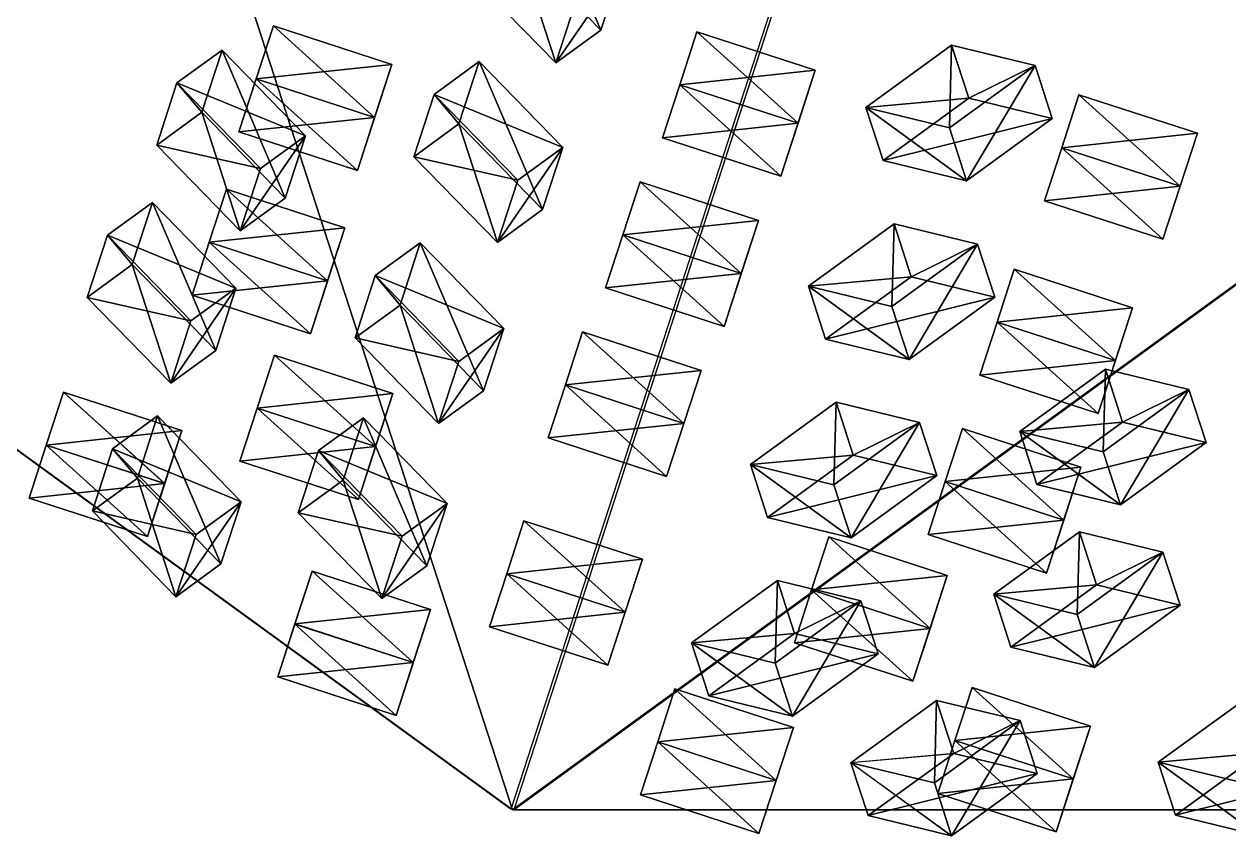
# Model space of a CAD drawing. Header units: metres. Extents: x -324 to 324, y -310 to 311.
# Drawn here: x -139.3 to -42.5, y -310 to -244.9 of the extents above; entities that cross this region are included whole.
import ezdxf

# ---------------------------------------------------------------- set-up
doc = ezdxf.new("R2010")
doc.units = ezdxf.units.M

msp = doc.modelspace()

# ---------------------------------------------------------------- linework, layer by layer
for p, q in [((-261.94806, -190.31653, -1061.6997), (-100.13974, -307.86996, -938.0959)), ((-100.0555, -307.9384, -938.3003), (-261.85693, -190.37546, -1061.9042)), ((-100.13974, -307.86996, -938.0959), (-61.935295, -190.30717, -738.10077)), ((-61.75302, -190.36641, -738.10077), (-99.94661, -307.93274, -938.09595)), ((99.94637, -307.9328, -1061.904), (-100.0555, -307.9384, -938.3003)), ((-99.94661, -307.93274, -938.09595), (100.05529, -307.93845, -1061.6997))]:
    msp.add_line(p, q)
for points in [[(-100.0555, -307.9384, -938.3003), (-261.85693, -190.37546, -1061.9042), (-161.85385, -117.712006, -1261.8993), (-161.85374, -117.71191, -1261.8992)], [(-100.0555, -307.9384, -938.3003), (-161.85385, -117.712006, -1261.8993), (61.75289, -190.36646, -1261.8992), (61.75299, -190.36635, -1261.899)], [(161.85379, -117.71214, -738.10077), (-61.75302, -190.36641, -738.10077), (-99.94661, -307.93274, -938.09595), (-99.94651, -307.93265, -938.0958)], [(161.85379, -117.71214, -738.10077), (-99.94661, -307.93274, -938.09595), (100.05529, -307.93845, -1061.6997), (100.05539, -307.93835, -1061.6996)], [(-61.935295, -190.30717, -738.10077), (-261.94806, -190.31653, -1061.6997), (-100.13974, -307.86996, -938.0959), (-100.13964, -307.86987, -938.09576)], [(-100.0555, -307.9384, -938.3003), (61.75289, -190.36646, -1261.8992), (99.94637, -307.9328, -1061.904), (99.94647, -307.9327, -1061.9039)], [(-92.94938, -245.32701, -845.12286), (-99.65769, -238.44519, -847.8867), (-98.03276, -233.44495, -839.38043), (-98.03266, -233.44484, -839.3803)], [(-98.03276, -233.44495, -839.38043), (-91.32445, -240.32677, -836.6165), (-92.94938, -245.32701, -845.12286), (-92.94928, -245.3269, -845.12274)], [(-96.56732, -247.9556, -842.88654), (-103.275635, -241.07378, -845.65045), (-99.65769, -238.44519, -847.8867), (-99.65759, -238.44508, -847.8866)], [(-99.65769, -238.44519, -847.8867), (-92.94938, -245.32701, -845.12286), (-96.56732, -247.9556, -842.88654), (-96.56722, -247.95549, -842.8864)], [(-96.56732, -247.9556, -842.88654), (-92.94938, -245.32701, -845.12286), (-91.32445, -240.32677, -836.6165), (-91.32435, -240.32666, -836.6164)], [(-91.32445, -240.32677, -836.6165), (-94.94239, -242.95535, -834.38025), (-96.56732, -247.9556, -842.88654), (-96.56722, -247.95549, -842.8864)], [(-103.275635, -241.07378, -845.65045), (-96.56732, -247.9556, -842.88654), (-94.94239, -242.95535, -834.38025), (-94.94229, -242.95525, -834.3801)], [(-119.24788, -244.99872, -1053.9695), (-120.62998, -249.25238, -1045.0254), (-111.11942, -252.34256, -1045.0254), (-111.11932, -252.34245, -1045.0253)], [(-120.62998, -249.25238, -1045.0254), (-119.24788, -244.99872, -1053.9695), (-120.629814, -249.25186, -1056.2058), (-120.629715, -249.25175, -1056.2057)], [(-120.629814, -249.25186, -1056.2058), (-119.24788, -244.99872, -1053.9695), (-109.73732, -248.0889, -1053.9695), (-109.73722, -248.08879, -1053.9694)], [(-111.11942, -252.34256, -1045.0254), (-109.73732, -248.0889, -1053.9695), (-119.24788, -244.99872, -1053.9695), (-119.24778, -244.99861, -1053.9694)], [(-85.23138, -245.46762, -1074.0985), (-86.61348, -249.72128, -1065.1544), (-77.10292, -252.81146, -1065.1544), (-77.10282, -252.81136, -1065.1543)], [(-86.61348, -249.72128, -1065.1544), (-85.23138, -245.46762, -1074.0985), (-86.61331, -249.72076, -1076.3348), (-86.61321, -249.72066, -1076.3347)], [(-86.61331, -249.72076, -1076.3348), (-85.23138, -245.46762, -1074.0985), (-75.72082, -248.5578, -1074.0985), (-75.72072, -248.5577, -1074.0984)], [(-77.10292, -252.81146, -1065.1544), (-75.72082, -248.5578, -1074.0985), (-85.23138, -245.46762, -1074.0985), (-85.23128, -245.46751, -1074.0984)], [(-64.95704, -253.17982, -847.759), (-71.66535, -251.55489, -840.5231), (-64.78352, -246.55464, -835.26587), (-64.783424, -246.55453, -835.26575)], [(-63.40159, -250.80779, -833.0296), (-64.78352, -246.55464, -835.26587), (-71.66535, -251.55489, -840.5231), (-71.66525, -251.55478, -840.52295)], [(-64.78352, -246.55464, -835.26587), (-58.075207, -248.17958, -842.5018), (-64.95704, -253.17982, -847.759), (-64.95694, -253.17972, -847.75885)], [(-58.075207, -248.17958, -842.5018), (-64.78352, -246.55464, -835.26587), (-63.40159, -250.80779, -833.0296), (-63.40149, -250.80768, -833.0295)], [(-116.66737, -253.81487, -893.4715), (-123.37569, -246.93304, -896.2354), (-126.99363, -249.56163, -893.9991), (-126.99353, -249.56152, -893.99896)], [(-126.99363, -249.56163, -893.9991), (-123.37569, -246.93304, -896.2354), (-125.00062, -251.93329, -904.7417), (-125.00052, -251.93318, -904.7416)], [(-118.292305, -258.81512, -901.97784), (-125.00062, -251.93329, -904.7417), (-123.37569, -246.93304, -896.2354), (-123.37559, -246.93294, -896.2353)], [(-123.37569, -246.93304, -896.2354), (-116.66737, -253.81487, -893.4715), (-118.292305, -258.81512, -901.97784), (-118.292206, -258.81503, -901.9777)], [(-109.73732, -248.0889, -1053.9695), (-111.119255, -252.34204, -1056.2058), (-120.629814, -249.25186, -1056.2058), (-120.629715, -249.25175, -1056.2057)], [(-112.50136, -256.5957, -1047.2617), (-111.119255, -252.34204, -1056.2058), (-109.73732, -248.0889, -1053.9695), (-109.73722, -248.08879, -1053.9694)], [(-109.73732, -248.0889, -1053.9695), (-111.11942, -252.34256, -1045.0254), (-112.50136, -256.5957, -1047.2617), (-112.50126, -256.5956, -1047.2616)], [(-96.01075, -254.74747, -861.1487), (-102.71906, -247.86563, -863.9126), (-106.337006, -250.49423, -861.6763), (-106.33691, -250.49413, -861.67615)], [(-106.337006, -250.49423, -861.6763), (-102.71906, -247.86563, -863.9126), (-104.343994, -252.86589, -872.4189), (-104.343895, -252.86578, -872.41876)], [(-97.63568, -259.7477, -869.655), (-104.343994, -252.86589, -872.4189), (-102.71906, -247.86563, -863.9126), (-102.71896, -247.86552, -863.9125)], [(-102.71906, -247.86563, -863.9126), (-96.01075, -254.74747, -861.1487), (-97.63568, -259.7477, -869.655), (-97.63558, -259.74762, -869.6549)], [(-75.72082, -248.5578, -1074.0985), (-77.10275, -252.81094, -1076.3348), (-86.61331, -249.72076, -1076.3348), (-86.61321, -249.72066, -1076.3347)], [(-78.484856, -257.0646, -1067.3907), (-77.10275, -252.81094, -1076.3348), (-75.72082, -248.5578, -1074.0985), (-75.72072, -248.5577, -1074.0984)], [(-75.72082, -248.5578, -1074.0985), (-77.10292, -252.81146, -1065.1544), (-78.484856, -257.0646, -1067.3907), (-78.48476, -257.0645, -1067.3906)], [(-63.575104, -257.43298, -845.5227), (-64.95704, -253.17982, -847.759), (-58.075207, -248.17958, -842.5018), (-58.075108, -248.17947, -842.50165)], [(-58.075207, -248.17958, -842.5018), (-56.693275, -252.43272, -840.2655), (-63.575104, -257.43298, -845.5227), (-63.575005, -257.4329, -845.5226)], [(-63.40159, -250.80779, -833.0296), (-56.693275, -252.43272, -840.2655), (-58.075207, -248.17958, -842.5018), (-58.075108, -248.17947, -842.50165)], [(-125.00062, -251.93329, -904.7417), (-128.61856, -254.56187, -902.50543), (-126.99363, -249.56163, -893.9991), (-126.99353, -249.56152, -893.99896)], [(-120.28532, -256.44345, -891.2352), (-126.99363, -249.56163, -893.9991), (-128.61856, -254.56187, -902.50543), (-128.61845, -254.56177, -902.5053)], [(-126.99363, -249.56163, -893.9991), (-120.28532, -256.44345, -891.2352), (-116.66737, -253.81487, -893.4715), (-116.667274, -253.81476, -893.4714)], [(-122.01192, -253.50552, -1047.2617), (-120.629814, -249.25186, -1056.2058), (-111.119255, -252.34204, -1056.2058), (-111.119156, -252.34193, -1056.2057)], [(-120.629814, -249.25186, -1056.2058), (-122.01192, -253.50552, -1047.2617), (-120.62998, -249.25238, -1045.0254), (-120.62988, -249.25227, -1045.0253)], [(-120.62998, -249.25238, -1045.0254), (-122.01192, -253.50552, -1047.2617), (-112.50136, -256.5957, -1047.2617), (-112.50126, -256.5956, -1047.2616)], [(-112.50136, -256.5957, -1047.2617), (-111.11942, -252.34256, -1045.0254), (-120.62998, -249.25238, -1045.0254), (-120.62988, -249.25227, -1045.0253)], [(-104.343994, -252.86589, -872.4189), (-107.96194, -255.49448, -870.1826), (-106.337006, -250.49423, -861.6763), (-106.33691, -250.49413, -861.67615)], [(-99.62869, -257.37607, -858.9124), (-106.337006, -250.49423, -861.6763), (-107.96194, -255.49448, -870.1826), (-107.96184, -255.49437, -870.1825)], [(-106.337006, -250.49423, -861.6763), (-99.62869, -257.37607, -858.9124), (-96.01075, -254.74747, -861.1487), (-96.01065, -254.74736, -861.14856)], [(-87.995415, -253.97443, -1067.3907), (-86.61331, -249.72076, -1076.3348), (-77.10275, -252.81094, -1076.3348), (-77.10265, -252.81084, -1076.3347)], [(-86.61331, -249.72076, -1076.3348), (-87.995415, -253.97443, -1067.3907), (-86.61348, -249.72128, -1065.1544), (-86.61338, -249.72118, -1065.1543)], [(-86.61348, -249.72128, -1065.1544), (-87.995415, -253.97443, -1067.3907), (-78.484856, -257.0646, -1067.3907), (-78.48476, -257.0645, -1067.3906)], [(-78.484856, -257.0646, -1067.3907), (-77.10292, -252.81146, -1065.1544), (-86.61348, -249.72128, -1065.1544), (-86.61338, -249.72118, -1065.1543)], [(-54.545753, -250.52155, -1083.4491), (-55.92786, -254.7752, -1074.505), (-46.417297, -257.8654, -1074.505), (-46.4172, -257.8653, -1074.5049)], [(-55.92786, -254.7752, -1074.505), (-54.545753, -250.52155, -1083.4491), (-55.92769, -254.77469, -1085.6854), (-55.92759, -254.77458, -1085.6853)], [(-55.92769, -254.77469, -1085.6854), (-54.545753, -250.52155, -1083.4491), (-45.03519, -253.61172, -1083.4491), (-45.03509, -253.61162, -1083.449)], [(-46.417297, -257.8654, -1074.505), (-45.03519, -253.61172, -1083.4491), (-54.545753, -250.52155, -1083.4491), (-54.545654, -250.52144, -1083.449)], [(-71.66535, -251.55489, -840.5231), (-70.28342, -255.80803, -838.2868), (-63.40159, -250.80779, -833.0296), (-63.40149, -250.80768, -833.0295)], [(-63.575104, -257.43298, -845.5227), (-70.28342, -255.80803, -838.2868), (-71.66535, -251.55489, -840.5231), (-71.66525, -251.55478, -840.52295)], [(-71.66535, -251.55489, -840.5231), (-64.95704, -253.17982, -847.759), (-63.575104, -257.43298, -845.5227), (-63.575005, -257.4329, -845.5226)], [(-56.693275, -252.43272, -840.2655), (-63.40159, -250.80779, -833.0296), (-70.28342, -255.80803, -838.2868), (-70.28332, -255.80792, -838.2867)], [(-121.91025, -261.4437, -899.7415), (-128.61856, -254.56187, -902.50543), (-125.00062, -251.93329, -904.7417), (-125.00052, -251.93318, -904.7416)], [(-125.00062, -251.93329, -904.7417), (-118.292305, -258.81512, -901.97784), (-121.91025, -261.4437, -899.7415), (-121.91015, -261.4436, -899.7414)], [(-111.119255, -252.34204, -1056.2058), (-112.50136, -256.5957, -1047.2617), (-122.01192, -253.50552, -1047.2617), (-122.01182, -253.50542, -1047.2616)], [(-70.28342, -255.80803, -838.2868), (-63.575104, -257.43298, -845.5227), (-56.693275, -252.43272, -840.2655), (-56.693176, -252.43262, -840.2654)], [(-101.253624, -262.3763, -867.4187), (-107.96194, -255.49448, -870.1826), (-104.343994, -252.86589, -872.4189), (-104.343895, -252.86578, -872.41876)], [(-104.343994, -252.86589, -872.4189), (-97.63568, -259.7477, -869.655), (-101.253624, -262.3763, -867.4187), (-101.253525, -262.37622, -867.4186)], [(-77.10275, -252.81094, -1076.3348), (-78.484856, -257.0646, -1067.3907), (-87.995415, -253.97443, -1067.3907), (-87.995316, -253.97432, -1067.3906)], [(-121.91025, -261.4437, -899.7415), (-118.292305, -258.81512, -901.97784), (-116.66737, -253.81487, -893.4715), (-116.667274, -253.81476, -893.4714)], [(-116.66737, -253.81487, -893.4715), (-120.28532, -256.44345, -891.2352), (-121.91025, -261.4437, -899.7415), (-121.91015, -261.4436, -899.7414)], [(-45.03519, -253.61172, -1083.4491), (-46.417126, -257.86487, -1085.6854), (-55.92769, -254.77469, -1085.6854), (-55.92759, -254.77458, -1085.6853)], [(-47.799232, -262.11853, -1076.7413), (-46.417126, -257.86487, -1085.6854), (-45.03519, -253.61172, -1083.4491), (-45.03509, -253.61162, -1083.449)], [(-45.03519, -253.61172, -1083.4491), (-46.417297, -257.8654, -1074.505), (-47.799232, -262.11853, -1076.7413), (-47.799133, -262.11844, -1076.7412)], [(-128.61856, -254.56187, -902.50543), (-121.91025, -261.4437, -899.7415), (-120.28532, -256.44345, -891.2352), (-120.28522, -256.44336, -891.2351)], [(-101.253624, -262.3763, -867.4187), (-97.63568, -259.7477, -869.655), (-96.01075, -254.74747, -861.1487), (-96.01065, -254.74736, -861.14856)], [(-96.01075, -254.74747, -861.1487), (-99.62869, -257.37607, -858.9124), (-101.253624, -262.3763, -867.4187), (-101.253525, -262.37622, -867.4186)], [(-57.309795, -259.02835, -1076.7413), (-55.92769, -254.77469, -1085.6854), (-46.417126, -257.86487, -1085.6854), (-46.417027, -257.86478, -1085.6853)], [(-55.92769, -254.77469, -1085.6854), (-57.309795, -259.02835, -1076.7413), (-55.92786, -254.7752, -1074.505), (-55.92776, -254.7751, -1074.5049)], [(-55.92786, -254.7752, -1074.505), (-57.309795, -259.02835, -1076.7413), (-47.799232, -262.11853, -1076.7413), (-47.799133, -262.11844, -1076.7412)], [(-47.799232, -262.11853, -1076.7413), (-46.417297, -257.8654, -1074.505), (-55.92786, -254.7752, -1074.505), (-55.92776, -254.7751, -1074.5049)], [(-107.96194, -255.49448, -870.1826), (-101.253624, -262.3763, -867.4187), (-99.62869, -257.37607, -858.9124), (-99.62859, -257.37598, -858.9123)], [(-123.02082, -258.11053, -1026.7008), (-124.40292, -262.3642, -1017.7567), (-114.892365, -265.45438, -1017.7567), (-114.892265, -265.45428, -1017.7566)], [(-124.40292, -262.3642, -1017.7567), (-123.02082, -258.11053, -1026.7008), (-124.402756, -262.36368, -1028.937), (-124.40266, -262.3636, -1028.9369)], [(-124.402756, -262.36368, -1028.937), (-123.02082, -258.11053, -1026.7008), (-113.51026, -261.2007, -1026.7008), (-113.51016, -261.20062, -1026.7007)], [(-114.892365, -265.45438, -1017.7567), (-113.51026, -261.2007, -1026.7008), (-123.02082, -258.11053, -1026.7008), (-123.02072, -258.11044, -1026.7007)], [(-89.798004, -257.52234, -1048.3499), (-91.18011, -261.776, -1039.4058), (-81.66955, -264.86618, -1039.4058), (-81.66945, -264.8661, -1039.4056)], [(-91.18011, -261.776, -1039.4058), (-89.798004, -257.52234, -1048.3499), (-91.17994, -261.77548, -1050.5862), (-91.17984, -261.7754, -1050.586)], [(-91.17994, -261.77548, -1050.5862), (-89.798004, -257.52234, -1048.3499), (-80.287445, -260.61252, -1048.3499), (-80.287346, -260.61243, -1048.3497)], [(-81.66955, -264.86618, -1039.4058), (-80.287445, -260.61252, -1048.3499), (-89.798004, -257.52234, -1048.3499), (-89.797905, -257.52225, -1048.3497)], [(-46.417126, -257.86487, -1085.6854), (-47.799232, -262.11853, -1076.7413), (-57.309795, -259.02835, -1076.7413), (-57.309696, -259.02826, -1076.7412)], [(-122.25321, -266.04233, -916.88104), (-128.96153, -259.1605, -919.64496), (-132.57947, -261.7891, -917.4086), (-132.57936, -261.789, -917.4085)], [(-132.57947, -261.7891, -917.4086), (-128.96153, -259.1605, -919.64496), (-130.58646, -264.16074, -928.15125), (-130.58635, -264.16064, -928.1511)], [(-123.87814, -271.04257, -925.3874), (-130.58646, -264.16074, -928.15125), (-128.96153, -259.1605, -919.64496), (-128.96143, -259.1604, -919.64484)], [(-128.96153, -259.1605, -919.64496), (-122.25321, -266.04233, -916.88104), (-123.87814, -271.04257, -925.3874), (-123.878044, -271.04248, -925.38727)], [(-113.51026, -261.2007, -1026.7008), (-114.8922, -265.45386, -1028.937), (-124.402756, -262.36368, -1028.937), (-124.40266, -262.3636, -1028.9369)], [(-116.2743, -269.70752, -1019.993), (-114.8922, -265.45386, -1028.937), (-113.51026, -261.2007, -1026.7008), (-113.51016, -261.20062, -1026.7007)], [(-113.51026, -261.2007, -1026.7008), (-114.892365, -265.45438, -1017.7567), (-116.2743, -269.70752, -1019.993), (-116.2742, -269.70743, -1019.99286)], [(-80.287445, -260.61252, -1048.3499), (-81.66938, -264.86566, -1050.5862), (-91.17994, -261.77548, -1050.5862), (-91.17984, -261.7754, -1050.586)], [(-83.05148, -269.11932, -1041.6421), (-81.66938, -264.86566, -1050.5862), (-80.287445, -260.61252, -1048.3499), (-80.287346, -260.61243, -1048.3497)], [(-80.287445, -260.61252, -1048.3499), (-81.66955, -264.86618, -1039.4058), (-83.05148, -269.11932, -1041.6421), (-83.051384, -269.11923, -1041.642)], [(-69.57398, -267.51273, -872.1654), (-76.282295, -265.8878, -864.9295), (-69.40047, -260.88754, -859.6723), (-69.40037, -260.88745, -859.6722)], [(-68.01853, -265.14072, -857.43604), (-69.40047, -260.88754, -859.6723), (-76.282295, -265.8878, -864.9295), (-76.282196, -265.8877, -864.9294)], [(-69.40047, -260.88754, -859.6723), (-62.69215, -262.51248, -866.9082), (-69.57398, -267.51273, -872.1654), (-69.57388, -267.51263, -872.1653)], [(-62.69215, -262.51248, -866.9082), (-69.40047, -260.88754, -859.6723), (-68.01853, -265.14072, -857.43604), (-68.01843, -265.14062, -857.4359)], [(-130.58646, -264.16074, -928.15125), (-134.2044, -266.78934, -925.915), (-132.57947, -261.7891, -917.4086), (-132.57936, -261.789, -917.4085)], [(-125.871155, -268.67093, -914.6448), (-132.57947, -261.7891, -917.4086), (-134.2044, -266.78934, -925.915), (-134.2043, -266.78925, -925.91486)], [(-132.57947, -261.7891, -917.4086), (-125.871155, -268.67093, -914.6448), (-122.25321, -266.04233, -916.88104), (-122.25311, -266.04224, -916.8809)], [(-92.56204, -266.02914, -1041.6421), (-91.17994, -261.77548, -1050.5862), (-81.66938, -264.86566, -1050.5862), (-81.66928, -264.86557, -1050.586)], [(-91.17994, -261.77548, -1050.5862), (-92.56204, -266.02914, -1041.6421), (-91.18011, -261.776, -1039.4058), (-91.18001, -261.7759, -1039.4056)], [(-91.18011, -261.776, -1039.4058), (-92.56204, -266.02914, -1041.6421), (-83.05148, -269.11932, -1041.6421), (-83.051384, -269.11923, -1041.642)], [(-83.05148, -269.11932, -1041.6421), (-81.66955, -264.86618, -1039.4058), (-91.18011, -261.776, -1039.4058), (-91.18001, -261.7759, -1039.4056)], [(-125.78486, -266.61734, -1019.993), (-124.402756, -262.36368, -1028.937), (-114.8922, -265.45386, -1028.937), (-114.8921, -265.45377, -1028.9369)], [(-124.402756, -262.36368, -1028.937), (-125.78486, -266.61734, -1019.993), (-124.40292, -262.3642, -1017.7567), (-124.402824, -262.3641, -1017.7566)], [(-124.40292, -262.3642, -1017.7567), (-125.78486, -266.61734, -1019.993), (-116.2743, -269.70752, -1019.993), (-116.2742, -269.70743, -1019.99286)], [(-116.2743, -269.70752, -1019.993), (-114.892365, -265.45438, -1017.7567), (-124.40292, -262.3642, -1017.7567), (-124.402824, -262.3641, -1017.7566)], [(-100.7389, -269.2969, -885.8999), (-107.44721, -262.41507, -888.6638), (-111.065155, -265.04367, -886.4275), (-111.065056, -265.04358, -886.42737)], [(-111.065155, -265.04367, -886.4275), (-107.44721, -262.41507, -888.6638), (-109.07214, -267.4153, -897.1701), (-109.072044, -267.41522, -897.17)], [(-102.36383, -274.29715, -894.40625), (-109.07214, -267.4153, -897.1701), (-107.44721, -262.41507, -888.6638), (-107.44711, -262.41498, -888.6637)], [(-107.44721, -262.41507, -888.6638), (-100.7389, -269.2969, -885.8999), (-102.36383, -274.29715, -894.40625), (-102.36373, -274.29706, -894.4061)], [(-68.19205, -271.7659, -869.92914), (-69.57398, -267.51273, -872.1654), (-62.69215, -262.51248, -866.9082), (-62.69205, -262.5124, -866.9081)], [(-62.69215, -262.51248, -866.9082), (-61.31022, -266.76566, -864.67194), (-68.19205, -271.7659, -869.92914), (-68.19195, -271.7658, -869.929)], [(-68.01853, -265.14072, -857.43604), (-61.31022, -266.76566, -864.67194), (-62.69215, -262.51248, -866.9082), (-62.69205, -262.5124, -866.9081)], [(-127.496086, -273.67117, -923.15106), (-134.2044, -266.78934, -925.915), (-130.58646, -264.16074, -928.15125), (-130.58635, -264.16064, -928.1511)], [(-130.58646, -264.16074, -928.15125), (-123.87814, -271.04257, -925.3874), (-127.496086, -273.67117, -923.15106), (-127.49599, -273.67108, -923.15094)], [(-109.07214, -267.4153, -897.1701), (-112.69009, -270.0439, -894.93384), (-111.065155, -265.04367, -886.4275), (-111.065056, -265.04358, -886.42737)], [(-104.35684, -271.9255, -883.66364), (-111.065155, -265.04367, -886.4275), (-112.69009, -270.0439, -894.93384), (-112.68999, -270.04382, -894.9337)], [(-111.065155, -265.04367, -886.4275), (-104.35684, -271.9255, -883.66364), (-100.7389, -269.2969, -885.8999), (-100.7388, -269.2968, -885.8998)], [(-81.66938, -264.86566, -1050.5862), (-83.05148, -269.11932, -1041.6421), (-92.56204, -266.02914, -1041.6421), (-92.56194, -266.02905, -1041.642)], [(-76.282295, -265.8878, -864.9295), (-74.90036, -270.14096, -862.69324), (-68.01853, -265.14072, -857.43604), (-68.01843, -265.14062, -857.4359)], [(-61.31022, -266.76566, -864.67194), (-68.01853, -265.14072, -857.43604), (-74.90036, -270.14096, -862.69324), (-74.90026, -270.14087, -862.6931)], [(-59.745865, -264.5259, -1053.601), (-61.12797, -268.77957, -1044.6569), (-51.61741, -271.86975, -1044.6569), (-51.61731, -271.86966, -1044.6567)], [(-61.12797, -268.77957, -1044.6569), (-59.745865, -264.5259, -1053.601), (-61.1278, -268.77905, -1055.8373), (-61.1277, -268.77896, -1055.8372)], [(-61.1278, -268.77905, -1055.8373), (-59.745865, -264.5259, -1053.601), (-50.235302, -267.6161, -1053.601), (-50.235203, -267.616, -1053.6008)], [(-51.61741, -271.86975, -1044.6569), (-50.235302, -267.6161, -1053.601), (-59.745865, -264.5259, -1053.601), (-59.745766, -264.52582, -1053.6008)], [(-127.496086, -273.67117, -923.15106), (-123.87814, -271.04257, -925.3874), (-122.25321, -266.04233, -916.88104), (-122.25311, -266.04224, -916.8809)], [(-122.25321, -266.04233, -916.88104), (-125.871155, -268.67093, -914.6448), (-127.496086, -273.67117, -923.15106), (-127.49599, -273.67108, -923.15094)], [(-114.8922, -265.45386, -1028.937), (-116.2743, -269.70752, -1019.993), (-125.78486, -266.61734, -1019.993), (-125.78476, -266.61725, -1019.99286)], [(-68.19205, -271.7659, -869.92914), (-74.90036, -270.14096, -862.69324), (-76.282295, -265.8878, -864.9295), (-76.282196, -265.8877, -864.9294)], [(-76.282295, -265.8878, -864.9295), (-69.57398, -267.51273, -872.1654), (-68.19205, -271.7659, -869.92914), (-68.19195, -271.7658, -869.929)], [(-134.2044, -266.78934, -925.915), (-127.496086, -273.67117, -923.15106), (-125.871155, -268.67093, -914.6448), (-125.871056, -268.67084, -914.64465)], [(-74.90036, -270.14096, -862.69324), (-68.19205, -271.7659, -869.92914), (-61.31022, -266.76566, -864.67194), (-61.31012, -266.76556, -864.6718)], [(-105.98177, -276.92575, -892.1699), (-112.69009, -270.0439, -894.93384), (-109.07214, -267.4153, -897.1701), (-109.072044, -267.41522, -897.17)], [(-109.07214, -267.4153, -897.1701), (-102.36383, -274.29715, -894.40625), (-105.98177, -276.92575, -892.1699), (-105.981674, -276.92566, -892.1698)], [(-50.235302, -267.6161, -1053.601), (-51.617237, -271.86923, -1055.8373), (-61.1278, -268.77905, -1055.8373), (-61.1277, -268.77896, -1055.8372)], [(-52.999344, -276.1229, -1046.8932), (-51.617237, -271.86923, -1055.8373), (-50.235302, -267.6161, -1053.601), (-50.235203, -267.616, -1053.6008)], [(-50.235302, -267.6161, -1053.601), (-51.61741, -271.86975, -1044.6569), (-52.999344, -276.1229, -1046.8932), (-52.999245, -276.1228, -1046.8931)], [(-62.509907, -273.0327, -1046.8932), (-61.1278, -268.77905, -1055.8373), (-51.617237, -271.86923, -1055.8373), (-51.617138, -271.86914, -1055.8372)], [(-61.1278, -268.77905, -1055.8373), (-62.509907, -273.0327, -1046.8932), (-61.12797, -268.77957, -1044.6569), (-61.127872, -268.77948, -1044.6567)], [(-61.12797, -268.77957, -1044.6569), (-62.509907, -273.0327, -1046.8932), (-52.999344, -276.1229, -1046.8932), (-52.999245, -276.1228, -1046.8931)], [(-52.999344, -276.1229, -1046.8932), (-51.61741, -271.86975, -1044.6569), (-61.12797, -268.77957, -1044.6569), (-61.127872, -268.77948, -1044.6567)], [(-105.98177, -276.92575, -892.1699), (-102.36383, -274.29715, -894.40625), (-100.7389, -269.2969, -885.8999), (-100.7388, -269.2968, -885.8998)], [(-100.7389, -269.2969, -885.8999), (-104.35684, -271.9255, -883.66364), (-105.98177, -276.92575, -892.1699), (-105.981674, -276.92566, -892.1698)], [(-94.41361, -269.56113, -1022.60126), (-95.795715, -273.8148, -1013.6572), (-86.28516, -276.90497, -1013.6572), (-86.28506, -276.90488, -1013.6571)], [(-95.795715, -273.8148, -1013.6572), (-94.41361, -269.56113, -1022.60126), (-95.79555, -273.81427, -1024.8375), (-95.79545, -273.81418, -1024.8374)], [(-95.79555, -273.81427, -1024.8375), (-94.41361, -269.56113, -1022.60126), (-84.90305, -272.6513, -1022.60126), (-84.902954, -272.6512, -1022.60114)], [(-86.28516, -276.90497, -1013.6572), (-84.90305, -272.6513, -1022.60126), (-94.41361, -269.56113, -1022.60126), (-94.41351, -269.56104, -1022.60114)], [(-112.69009, -270.0439, -894.93384), (-105.98177, -276.92575, -892.1699), (-104.35684, -271.9255, -883.66364), (-104.35674, -271.9254, -883.6635)], [(-119.16962, -271.423, -1003.76196), (-120.55172, -275.67667, -994.81793), (-111.04116, -278.76685, -994.81793), (-111.04106, -278.76675, -994.8178)], [(-120.55172, -275.67667, -994.81793), (-119.16962, -271.423, -1003.76196), (-120.55155, -275.67615, -1005.9982), (-120.55145, -275.67606, -1005.9981)], [(-120.55155, -275.67615, -1005.9982), (-119.16962, -271.423, -1003.76196), (-109.65906, -274.51318, -1003.76196), (-109.65896, -274.5131, -1003.76184)], [(-111.04116, -278.76685, -994.81793), (-109.65906, -274.51318, -1003.76196), (-119.16962, -271.423, -1003.76196), (-119.16952, -271.4229, -1003.76184)], [(-51.617237, -271.86923, -1055.8373), (-52.999344, -276.1229, -1046.8932), (-62.509907, -273.0327, -1046.8932), (-62.509808, -273.03262, -1046.8931)], [(-84.90305, -272.6513, -1022.60126), (-86.28499, -276.90445, -1024.8375), (-95.79555, -273.81427, -1024.8375), (-95.79545, -273.81418, -1024.8374)], [(-87.66709, -281.1581, -1015.8935), (-86.28499, -276.90445, -1024.8375), (-84.90305, -272.6513, -1022.60126), (-84.902954, -272.6512, -1022.60114)], [(-84.90305, -272.6513, -1022.60126), (-86.28516, -276.90497, -1013.6572), (-87.66709, -281.1581, -1015.8935), (-87.66699, -281.15802, -1015.8934)], [(-52.60032, -279.17816, -904.8407), (-59.30863, -277.55322, -897.6048), (-52.426804, -272.55298, -892.3476), (-52.426704, -272.5529, -892.3475)], [(-51.04487, -276.80615, -890.1113), (-52.426804, -272.55298, -892.3476), (-59.30863, -277.55322, -897.6048), (-59.308533, -277.55313, -897.6047)], [(-52.426804, -272.55298, -892.3476), (-45.718487, -274.17792, -899.5835), (-52.60032, -279.17816, -904.8407), (-52.60022, -279.17807, -904.8406)], [(-45.718487, -274.17792, -899.5835), (-52.426804, -272.55298, -892.3476), (-51.04487, -276.80615, -890.1113), (-51.04477, -276.80606, -890.1112)], [(-97.17765, -278.06793, -1015.8935), (-95.79555, -273.81427, -1024.8375), (-86.28499, -276.90445, -1024.8375), (-86.28489, -276.90436, -1024.8374)], [(-95.79555, -273.81427, -1024.8375), (-97.17765, -278.06793, -1015.8935), (-95.795715, -273.8148, -1013.6572), (-95.795616, -273.8147, -1013.6571)], [(-95.795715, -273.8148, -1013.6572), (-97.17765, -278.06793, -1015.8935), (-87.66709, -281.1581, -1015.8935), (-87.66699, -281.15802, -1015.8934)], [(-87.66709, -281.1581, -1015.8935), (-86.28516, -276.90497, -1013.6572), (-95.795715, -273.8148, -1013.6572), (-95.795616, -273.8147, -1013.6571)], [(-136.10979, -274.39548, -987.64026), (-137.4919, -278.64914, -978.6962), (-127.98133, -281.73932, -978.6962), (-127.98123, -281.73923, -978.6961)], [(-137.4919, -278.64914, -978.6962), (-136.10979, -274.39548, -987.64026), (-137.49173, -278.64862, -989.8765), (-137.49162, -278.64853, -989.8764)], [(-137.49173, -278.64862, -989.8765), (-136.10979, -274.39548, -987.64026), (-126.59923, -277.48566, -987.64026), (-126.59913, -277.48557, -987.64014)], [(-127.98133, -281.73932, -978.6962), (-126.59923, -277.48566, -987.64026), (-136.10979, -274.39548, -987.64026), (-136.10968, -274.3954, -987.64014)], [(-109.65906, -274.51318, -1003.76196), (-111.04099, -278.76633, -1005.9982), (-120.55155, -275.67615, -1005.9982), (-120.55145, -275.67606, -1005.9981)], [(-112.423096, -283.02, -997.0542), (-111.04099, -278.76633, -1005.9982), (-109.65906, -274.51318, -1003.76196), (-109.65896, -274.5131, -1003.76184)], [(-109.65906, -274.51318, -1003.76196), (-111.04116, -278.76685, -994.81793), (-112.423096, -283.02, -997.0542), (-112.423, -283.0199, -997.0541)], [(-51.218384, -283.43134, -902.60443), (-52.60032, -279.17816, -904.8407), (-45.718487, -274.17792, -899.5835), (-45.718388, -274.17783, -899.5834)], [(-45.718487, -274.17792, -899.5835), (-44.336555, -278.4311, -897.3472), (-51.218384, -283.43134, -902.60443), (-51.218285, -283.43124, -902.6043)], [(-51.04487, -276.80615, -890.1113), (-44.336555, -278.4311, -897.3472), (-45.718487, -274.17792, -899.5835), (-45.718388, -274.17783, -899.5834)], [(-121.933655, -279.9298, -997.0542), (-120.55155, -275.67615, -1005.9982), (-111.04099, -278.76633, -1005.9982), (-111.04089, -278.76624, -1005.9981)], [(-120.55155, -275.67615, -1005.9982), (-121.933655, -279.9298, -997.0542), (-120.55172, -275.67667, -994.81793), (-120.55162, -275.67657, -994.8178)], [(-120.55172, -275.67667, -994.81793), (-121.933655, -279.9298, -997.0542), (-112.423096, -283.02, -997.0542), (-112.423, -283.0199, -997.0541)], [(-112.423096, -283.02, -997.0542), (-111.04116, -278.76685, -994.81793), (-120.55172, -275.67667, -994.81793), (-120.55162, -275.67657, -994.8178)], [(-74.2255, -281.83725, -896.53455), (-80.933815, -280.2123, -889.29865), (-74.05199, -275.21207, -884.04144), (-74.05189, -275.21198, -884.0413)], [(-72.67005, -279.46524, -881.8052), (-74.05199, -275.21207, -884.04144), (-80.933815, -280.2123, -889.29865), (-80.933716, -280.21222, -889.2985)], [(-74.05199, -275.21207, -884.04144), (-67.34367, -276.837, -891.27734), (-74.2255, -281.83725, -896.53455), (-74.2254, -281.83716, -896.5344)], [(-67.34367, -276.837, -891.27734), (-74.05199, -275.21207, -884.04144), (-72.67005, -279.46524, -881.8052), (-72.66995, -279.46515, -881.80505)], [(-121.83739, -283.19058, -936.3648), (-128.5457, -276.30875, -939.1287), (-132.16365, -278.93735, -936.8924), (-132.16354, -278.93726, -936.8923)], [(-132.16365, -278.93735, -936.8924), (-128.5457, -276.30875, -939.1287), (-130.17064, -281.309, -947.635), (-130.17053, -281.3089, -947.6349)], [(-123.46232, -288.19083, -944.87115), (-130.17064, -281.309, -947.635), (-128.5457, -276.30875, -939.1287), (-128.5456, -276.30865, -939.1286)], [(-128.5457, -276.30875, -939.1287), (-121.83739, -283.19058, -936.3648), (-123.46232, -288.19083, -944.87115), (-123.46222, -288.19073, -944.87103)], [(-105.299675, -283.33136, -909.77496), (-112.00799, -276.44952, -912.5389), (-115.62593, -279.07812, -910.30255), (-115.62583, -279.07803, -910.3024)], [(-115.62593, -279.07812, -910.30255), (-112.00799, -276.44952, -912.5389), (-113.63292, -281.44977, -921.04517), (-113.63282, -281.44968, -921.04504)], [(-106.92461, -288.3316, -918.2813), (-113.63292, -281.44977, -921.04517), (-112.00799, -276.44952, -912.5389), (-112.00789, -276.44943, -912.53876)], [(-112.00799, -276.44952, -912.5389), (-105.299675, -283.33136, -909.77496), (-106.92461, -288.3316, -918.2813), (-106.92451, -288.3315, -918.2812)], [(-126.59923, -277.48566, -987.64026), (-127.98116, -281.7388, -989.8765), (-137.49173, -278.64862, -989.8765), (-137.49162, -278.64853, -989.8764)], [(-129.36327, -285.99246, -980.9325), (-127.98116, -281.7388, -989.8765), (-126.59923, -277.48566, -987.64026), (-126.59913, -277.48557, -987.64014)], [(-126.59923, -277.48566, -987.64026), (-127.98133, -281.73932, -978.6962), (-129.36327, -285.99246, -980.9325), (-129.36316, -285.99237, -980.9324)], [(-86.28499, -276.90445, -1024.8375), (-87.66709, -281.1581, -1015.8935), (-97.17765, -278.06793, -1015.8935), (-97.17755, -278.06784, -1015.8934)], [(-72.84357, -286.09042, -894.2983), (-74.2255, -281.83725, -896.53455), (-67.34367, -276.837, -891.27734), (-67.343575, -276.8369, -891.2772)], [(-67.34367, -276.837, -891.27734), (-65.96174, -281.09018, -889.0411), (-72.84357, -286.09042, -894.2983), (-72.84347, -286.09033, -894.29816)], [(-72.67005, -279.46524, -881.8052), (-65.96174, -281.09018, -889.0411), (-67.34367, -276.837, -891.27734), (-67.343575, -276.8369, -891.2772)], [(-63.902683, -277.31924, -1026.7008), (-65.28479, -281.5729, -1017.7567), (-55.774227, -284.6631, -1017.7567), (-55.774128, -284.663, -1017.7566)], [(-65.28479, -281.5729, -1017.7567), (-63.902683, -277.31924, -1026.7008), (-65.28462, -281.5724, -1028.937), (-65.28452, -281.5723, -1028.9369)], [(-65.28462, -281.5724, -1028.937), (-63.902683, -277.31924, -1026.7008), (-54.39212, -280.40942, -1026.7008), (-54.39202, -280.40933, -1026.7007)], [(-55.774227, -284.6631, -1017.7567), (-54.39212, -280.40942, -1026.7008), (-63.902683, -277.31924, -1026.7008), (-63.902584, -277.31915, -1026.7007)], [(-59.30863, -277.55322, -897.6048), (-57.9267, -281.8064, -895.3685), (-51.04487, -276.80615, -890.1113), (-51.04477, -276.80606, -890.1112)], [(-51.218384, -283.43134, -902.60443), (-57.9267, -281.8064, -895.3685), (-59.30863, -277.55322, -897.6048), (-59.308533, -277.55313, -897.6047)], [(-59.30863, -277.55322, -897.6048), (-52.60032, -279.17816, -904.8407), (-51.218384, -283.43134, -902.60443), (-51.218285, -283.43124, -902.6043)], [(-44.336555, -278.4311, -897.3472), (-51.04487, -276.80615, -890.1113), (-57.9267, -281.8064, -895.3685), (-57.9266, -281.8063, -895.3684)], [(-138.87383, -282.90228, -980.9325), (-137.49173, -278.64862, -989.8765), (-127.98116, -281.7388, -989.8765), (-127.981064, -281.7387, -989.8764)], [(-137.49173, -278.64862, -989.8765), (-138.87383, -282.90228, -980.9325), (-137.4919, -278.64914, -978.6962), (-137.49179, -278.64905, -978.6961)], [(-137.4919, -278.64914, -978.6962), (-138.87383, -282.90228, -980.9325), (-129.36327, -285.99246, -980.9325), (-129.36316, -285.99237, -980.9324)], [(-129.36327, -285.99246, -980.9325), (-127.98133, -281.73932, -978.6962), (-137.4919, -278.64914, -978.6962), (-137.49179, -278.64905, -978.6961)], [(-57.9267, -281.8064, -895.3685), (-51.218384, -283.43134, -902.60443), (-44.336555, -278.4311, -897.3472), (-44.336456, -278.431, -897.3471)], [(-130.17064, -281.309, -947.635), (-133.78857, -283.9376, -945.39874), (-132.16365, -278.93735, -936.8924), (-132.16354, -278.93726, -936.8923)], [(-125.45533, -285.81918, -934.12854), (-132.16365, -278.93735, -936.8924), (-133.78857, -283.9376, -945.39874), (-133.78847, -283.9375, -945.3986)], [(-132.16365, -278.93735, -936.8924), (-125.45533, -285.81918, -934.12854), (-121.83739, -283.19058, -936.3648), (-121.83729, -283.1905, -936.3647)], [(-111.04099, -278.76633, -1005.9982), (-112.423096, -283.02, -997.0542), (-121.933655, -279.9298, -997.0542), (-121.933556, -279.92972, -997.0541)], [(-113.63292, -281.44977, -921.04517), (-117.25086, -284.07837, -918.8089), (-115.62593, -279.07812, -910.30255), (-115.62583, -279.07803, -910.3024)], [(-108.91762, -285.95996, -907.5387), (-115.62593, -279.07812, -910.30255), (-117.25086, -284.07837, -918.8089), (-117.25076, -284.07828, -918.8088)], [(-115.62593, -279.07812, -910.30255), (-108.91762, -285.95996, -907.5387), (-105.299675, -283.33136, -909.77496), (-105.299576, -283.33127, -909.77484)], [(-80.933815, -280.2123, -889.29865), (-79.55188, -284.46548, -887.0624), (-72.67005, -279.46524, -881.8052), (-72.66995, -279.46515, -881.80505)], [(-65.96174, -281.09018, -889.0411), (-72.67005, -279.46524, -881.8052), (-79.55188, -284.46548, -887.0624), (-79.55178, -284.4654, -887.06226)], [(-72.84357, -286.09042, -894.2983), (-79.55188, -284.46548, -887.0624), (-80.933815, -280.2123, -889.29865), (-80.933716, -280.21222, -889.2985)], [(-80.933815, -280.2123, -889.29865), (-74.2255, -281.83725, -896.53455), (-72.84357, -286.09042, -894.2983), (-72.84347, -286.09033, -894.29816)], [(-54.39212, -280.40942, -1026.7008), (-55.774055, -284.66257, -1028.937), (-65.28462, -281.5724, -1028.937), (-65.28452, -281.5723, -1028.9369)], [(-57.156162, -288.91623, -1019.993), (-55.774055, -284.66257, -1028.937), (-54.39212, -280.40942, -1026.7008), (-54.39202, -280.40933, -1026.7007)], [(-54.39212, -280.40942, -1026.7008), (-55.774227, -284.6631, -1017.7567), (-57.156162, -288.91623, -1019.993), (-57.156063, -288.91614, -1019.99286)], [(-127.08026, -290.81943, -942.6348), (-133.78857, -283.9376, -945.39874), (-130.17064, -281.309, -947.635), (-130.17053, -281.3089, -947.6349)], [(-130.17064, -281.309, -947.635), (-123.46232, -288.19083, -944.87115), (-127.08026, -290.81943, -942.6348), (-127.08016, -290.81934, -942.6347)], [(-110.54255, -290.9602, -916.045), (-117.25086, -284.07837, -918.8089), (-113.63292, -281.44977, -921.04517), (-113.63282, -281.44968, -921.04504)], [(-113.63292, -281.44977, -921.04517), (-106.92461, -288.3316, -918.2813), (-110.54255, -290.9602, -916.045), (-110.54245, -290.9601, -916.04486)], [(-79.55188, -284.46548, -887.0624), (-72.84357, -286.09042, -894.2983), (-65.96174, -281.09018, -889.0411), (-65.96164, -281.0901, -889.04095)], [(-66.666725, -285.82605, -1019.993), (-65.28462, -281.5724, -1028.937), (-55.774055, -284.66257, -1028.937), (-55.773956, -284.66248, -1028.9369)], [(-65.28462, -281.5724, -1028.937), (-66.666725, -285.82605, -1019.993), (-65.28479, -281.5729, -1017.7567), (-65.28469, -281.5728, -1017.7566)], [(-65.28479, -281.5729, -1017.7567), (-66.666725, -285.82605, -1019.993), (-57.156162, -288.91623, -1019.993), (-57.156063, -288.91614, -1019.99286)], [(-57.156162, -288.91623, -1019.993), (-55.774227, -284.6631, -1017.7567), (-65.28479, -281.5729, -1017.7567), (-65.28469, -281.5728, -1017.7566)], [(-127.98116, -281.7388, -989.8765), (-129.36327, -285.99246, -980.9325), (-138.87383, -282.90228, -980.9325), (-138.87372, -282.9022, -980.9324)], [(-127.08026, -290.81943, -942.6348), (-123.46232, -288.19083, -944.87115), (-121.83739, -283.19058, -936.3648), (-121.83729, -283.1905, -936.3647)], [(-121.83739, -283.19058, -936.3648), (-125.45533, -285.81918, -934.12854), (-127.08026, -290.81943, -942.6348), (-127.08016, -290.81934, -942.6347)], [(-110.54255, -290.9602, -916.045), (-106.92461, -288.3316, -918.2813), (-105.299675, -283.33136, -909.77496), (-105.299576, -283.33127, -909.77484)], [(-105.299675, -283.33136, -909.77496), (-108.91762, -285.95996, -907.5387), (-110.54255, -290.9602, -916.045), (-110.54245, -290.9601, -916.04486)], [(-133.78857, -283.9376, -945.39874), (-127.08026, -290.81943, -942.6348), (-125.45533, -285.81918, -934.12854), (-125.45523, -285.8191, -934.1284)], [(-117.25086, -284.07837, -918.8089), (-110.54255, -290.9602, -916.045), (-108.91762, -285.95996, -907.5387), (-108.91752, -285.95987, -907.5386)], [(-99.12189, -284.71826, -990.8646), (-100.50399, -288.97192, -981.9206), (-90.99343, -292.0621, -981.9206), (-90.99333, -292.062, -981.9205)], [(-100.50399, -288.97192, -981.9206), (-99.12189, -284.71826, -990.8646), (-100.50382, -288.9714, -993.1009), (-100.50372, -288.9713, -993.10077)], [(-100.50382, -288.9714, -993.1009), (-99.12189, -284.71826, -990.8646), (-89.61133, -287.80844, -990.8646), (-89.61123, -287.80835, -990.8645)], [(-90.99343, -292.0621, -981.9206), (-89.61133, -287.80844, -990.8646), (-99.12189, -284.71826, -990.8646), (-99.12179, -284.71817, -990.8645)], [(-55.774055, -284.66257, -1028.937), (-57.156162, -288.91623, -1019.993), (-66.666725, -285.82605, -1019.993), (-66.666626, -285.82596, -1019.99286)], [(-74.63396, -286.01465, -1003.5316), (-76.01606, -290.2683, -994.5876), (-66.5055, -293.3585, -994.5876), (-66.5054, -293.3584, -994.58746)], [(-76.01606, -290.2683, -994.5876), (-74.63396, -286.01465, -1003.5316), (-76.01589, -290.2678, -1005.7679), (-76.01579, -290.2677, -1005.76776)], [(-76.01589, -290.2678, -1005.7679), (-74.63396, -286.01465, -1003.5316), (-65.1234, -289.10483, -1003.5316), (-65.1233, -289.10474, -1003.5315)], [(-66.5055, -293.3585, -994.5876), (-65.1234, -289.10483, -1003.5316), (-74.63396, -286.01465, -1003.5316), (-74.63386, -286.01456, -1003.5315)], [(-54.680695, -292.237, -928.3915), (-61.389008, -290.61206, -921.1556), (-54.50718, -285.61182, -915.8984), (-54.50708, -285.61172, -915.89825)], [(-53.125244, -289.865, -913.6621), (-54.50718, -285.61182, -915.8984), (-61.389008, -290.61206, -921.1556), (-61.38891, -290.61197, -921.15546)], [(-54.50718, -285.61182, -915.8984), (-47.798862, -287.23676, -923.1343), (-54.680695, -292.237, -928.3915), (-54.680595, -292.2369, -928.39136)], [(-47.798862, -287.23676, -923.1343), (-54.50718, -285.61182, -915.8984), (-53.125244, -289.865, -913.6621), (-53.125145, -289.8649, -913.662)], [(-53.29876, -296.49017, -926.1552), (-54.680695, -292.237, -928.3915), (-47.798862, -287.23676, -923.1343), (-47.798763, -287.23666, -923.13416)], [(-47.798862, -287.23676, -923.1343), (-46.41693, -291.48993, -920.898), (-53.29876, -296.49017, -926.1552), (-53.29866, -296.49008, -926.1551)], [(-53.125244, -289.865, -913.6621), (-46.41693, -291.48993, -920.898), (-47.798862, -287.23676, -923.1343), (-47.798763, -287.23666, -923.13416)], [(-89.61133, -287.80844, -990.8646), (-90.99326, -292.06158, -993.1009), (-100.50382, -288.9714, -993.1009), (-100.50372, -288.9713, -993.10077)], [(-92.37537, -296.31525, -984.15686), (-90.99326, -292.06158, -993.1009), (-89.61133, -287.80844, -990.8646), (-89.61123, -287.80835, -990.8645)], [(-89.61133, -287.80844, -990.8646), (-90.99343, -292.0621, -981.9206), (-92.37537, -296.31525, -984.15686), (-92.37527, -296.31516, -984.15674)], [(-116.13745, -288.7561, -972.67017), (-117.519554, -293.00977, -963.72614), (-108.008995, -296.09995, -963.72614), (-108.008896, -296.09985, -963.726)], [(-117.519554, -293.00977, -963.72614), (-116.13745, -288.7561, -972.67017), (-117.51939, -293.00925, -974.90643), (-117.51929, -293.00916, -974.9063)], [(-117.51939, -293.00925, -974.90643), (-116.13745, -288.7561, -972.67017), (-106.62689, -291.84628, -972.67017), (-106.62679, -291.8462, -972.67004)], [(-108.008995, -296.09995, -963.72614), (-106.62689, -291.84628, -972.67017), (-116.13745, -288.7561, -972.67017), (-116.13735, -288.756, -972.67004)], [(-101.885925, -293.22507, -984.15686), (-100.50382, -288.9714, -993.1009), (-90.99326, -292.06158, -993.1009), (-90.993164, -292.0615, -993.10077)], [(-100.50382, -288.9714, -993.1009), (-101.885925, -293.22507, -984.15686), (-100.50399, -288.97192, -981.9206), (-100.50389, -288.97183, -981.9205)], [(-100.50399, -288.97192, -981.9206), (-101.885925, -293.22507, -984.15686), (-92.37537, -296.31525, -984.15686), (-92.37527, -296.31516, -984.15674)], [(-92.37537, -296.31525, -984.15686), (-90.99343, -292.0621, -981.9206), (-100.50399, -288.97192, -981.9206), (-100.50389, -288.97183, -981.9205)], [(-65.1234, -289.10483, -1003.5316), (-66.50533, -293.35797, -1005.7679), (-76.01589, -290.2678, -1005.7679), (-76.01579, -290.2677, -1005.76776)], [(-67.887436, -297.61163, -996.82385), (-66.50533, -293.35797, -1005.7679), (-65.1234, -289.10483, -1003.5316), (-65.1233, -289.10474, -1003.5315)], [(-65.1234, -289.10483, -1003.5316), (-66.5055, -293.3585, -994.5876), (-67.887436, -297.61163, -996.82385), (-67.88734, -297.61154, -996.8237)], [(-78.94611, -296.14505, -920.8291), (-85.65443, -294.5201, -913.5932), (-78.7726, -289.51987, -908.336), (-78.7725, -289.51978, -908.3359)], [(-77.39066, -293.77304, -906.09973), (-78.7726, -289.51987, -908.336), (-85.65443, -294.5201, -913.5932), (-85.65433, -294.52002, -913.5931)], [(-78.7726, -289.51987, -908.336), (-72.064285, -291.1448, -915.5719), (-78.94611, -296.14505, -920.8291), (-78.946014, -296.14496, -920.829)], [(-72.064285, -291.1448, -915.5719), (-78.7726, -289.51987, -908.336), (-77.39066, -293.77304, -906.09973), (-77.390564, -293.77295, -906.0996)], [(-77.397995, -294.52145, -996.82385), (-76.01589, -290.2678, -1005.7679), (-66.50533, -293.35797, -1005.7679), (-66.50523, -293.35788, -1005.76776)], [(-76.01589, -290.2678, -1005.7679), (-77.397995, -294.52145, -996.82385), (-76.01606, -290.2683, -994.5876), (-76.01596, -290.26822, -994.58746)], [(-76.01606, -290.2683, -994.5876), (-77.397995, -294.52145, -996.82385), (-67.887436, -297.61163, -996.82385), (-67.88734, -297.61154, -996.8237)], [(-67.887436, -297.61163, -996.82385), (-66.5055, -293.3585, -994.5876), (-76.01606, -290.2683, -994.5876), (-76.01596, -290.26822, -994.58746)], [(-61.389008, -290.61206, -921.1556), (-60.007076, -294.86523, -918.9193), (-53.125244, -289.865, -913.6621), (-53.125145, -289.8649, -913.662)], [(-46.41693, -291.48993, -920.898), (-53.125244, -289.865, -913.6621), (-60.007076, -294.86523, -918.9193), (-60.006977, -294.86514, -918.9192)], [(-77.56418, -300.39822, -918.59283), (-78.94611, -296.14505, -920.8291), (-72.064285, -291.1448, -915.5719), (-72.064186, -291.1447, -915.5718)], [(-72.064285, -291.1448, -915.5719), (-70.68235, -295.39798, -913.33563), (-77.56418, -300.39822, -918.59283), (-77.56408, -300.39813, -918.5927)], [(-77.39066, -293.77304, -906.09973), (-70.68235, -295.39798, -913.33563), (-72.064285, -291.1448, -915.5719), (-72.064186, -291.1447, -915.5718)], [(-53.29876, -296.49017, -926.1552), (-60.007076, -294.86523, -918.9193), (-61.389008, -290.61206, -921.1556), (-61.38891, -290.61197, -921.15546)], [(-61.389008, -290.61206, -921.1556), (-54.680695, -292.237, -928.3915), (-53.29876, -296.49017, -926.1552), (-53.29866, -296.49008, -926.1551)], [(-106.62689, -291.84628, -972.67017), (-108.00883, -296.09943, -974.90643), (-117.51939, -293.00925, -974.90643), (-117.51929, -293.00916, -974.9063)], [(-109.39093, -300.3531, -965.9624), (-108.00883, -296.09943, -974.90643), (-106.62689, -291.84628, -972.67017), (-106.62679, -291.8462, -972.67004)], [(-106.62689, -291.84628, -972.67017), (-108.008995, -296.09995, -963.72614), (-109.39093, -300.3531, -965.9624), (-109.39083, -300.353, -965.9623)], [(-90.99326, -292.06158, -993.1009), (-92.37537, -296.31525, -984.15686), (-101.885925, -293.22507, -984.15686), (-101.885826, -293.22498, -984.15674)], [(-60.007076, -294.86523, -918.9193), (-53.29876, -296.49017, -926.1552), (-46.41693, -291.48993, -920.898), (-46.416832, -291.48984, -920.8979)], [(-118.90149, -297.2629, -965.9624), (-117.51939, -293.00925, -974.90643), (-108.00883, -296.09943, -974.90643), (-108.00873, -296.09933, -974.9063)], [(-117.51939, -293.00925, -974.90643), (-118.90149, -297.2629, -965.9624), (-117.519554, -293.00977, -963.72614), (-117.519455, -293.00967, -963.726)], [(-117.519554, -293.00977, -963.72614), (-118.90149, -297.2629, -965.9624), (-109.39093, -300.3531, -965.9624), (-109.39083, -300.353, -965.9623)], [(-109.39093, -300.3531, -965.9624), (-108.008995, -296.09995, -963.72614), (-117.519554, -293.00977, -963.72614), (-117.519455, -293.00967, -963.726)], [(-85.65443, -294.5201, -913.5932), (-84.27249, -298.7733, -911.35693), (-77.39066, -293.77304, -906.09973), (-77.390564, -293.77295, -906.0996)], [(-70.68235, -295.39798, -913.33563), (-77.39066, -293.77304, -906.09973), (-84.27249, -298.7733, -911.35693), (-84.27239, -298.7732, -911.3568)], [(-66.50533, -293.35797, -1005.7679), (-67.887436, -297.61163, -996.82385), (-77.397995, -294.52145, -996.82385), (-77.397896, -294.52136, -996.8237)], [(-77.56418, -300.39822, -918.59283), (-84.27249, -298.7733, -911.35693), (-85.65443, -294.5201, -913.5932), (-85.65433, -294.52002, -913.5931)], [(-85.65443, -294.5201, -913.5932), (-78.94611, -296.14505, -920.8291), (-77.56418, -300.39822, -918.59283), (-77.56408, -300.39813, -918.5927)], [(-108.00883, -296.09943, -974.90643), (-109.39093, -300.3531, -965.9624), (-118.90149, -297.2629, -965.9624), (-118.90139, -297.26282, -965.9623)], [(-84.27249, -298.7733, -911.35693), (-77.56418, -300.39822, -918.59283), (-70.68235, -295.39798, -913.33563), (-70.68225, -295.3979, -913.3355)], [(-86.99471, -298.2252, -972.67017), (-88.376816, -302.47885, -963.72614), (-78.86626, -305.56903, -963.72614), (-78.86616, -305.56894, -963.726)], [(-88.376816, -302.47885, -963.72614), (-86.99471, -298.2252, -972.67017), (-88.37665, -302.47833, -974.90643), (-88.37655, -302.47824, -974.9063)], [(-88.37665, -302.47833, -974.90643), (-86.99471, -298.2252, -972.67017), (-77.48415, -301.31537, -972.67017), (-77.484055, -301.31528, -972.67004)], [(-78.86626, -305.56903, -963.72614), (-77.48415, -301.31537, -972.67017), (-86.99471, -298.2252, -972.67017), (-86.99461, -298.2251, -972.67004)], [(-63.130474, -298.10797, -987.64026), (-64.51258, -302.36163, -978.6962), (-55.002018, -305.4518, -978.6962), (-55.00192, -305.45172, -978.6961)], [(-64.51258, -302.36163, -978.6962), (-63.130474, -298.10797, -987.64026), (-64.51241, -302.3611, -989.8765), (-64.512314, -302.36102, -989.8764)], [(-64.51241, -302.3611, -989.8765), (-63.130474, -298.10797, -987.64026), (-53.61991, -301.19815, -987.64026), (-53.619812, -301.19806, -987.64014)], [(-55.002018, -305.4518, -978.6962), (-53.61991, -301.19815, -987.64026), (-63.130474, -298.10797, -987.64026), (-63.130375, -298.10788, -987.64014)], [(-66.16045, -305.76593, -947.02795), (-72.86877, -304.141, -939.79205), (-65.98694, -299.14075, -934.53485), (-65.98684, -299.14066, -934.5347)], [(-64.605, -303.39392, -932.2986), (-65.98694, -299.14075, -934.53485), (-72.86877, -304.141, -939.79205), (-72.86867, -304.1409, -939.79193)], [(-65.98694, -299.14075, -934.53485), (-59.27862, -300.7657, -941.77075), (-66.16045, -305.76593, -947.02795), (-66.160355, -305.76584, -947.02783)], [(-59.27862, -300.7657, -941.77075), (-65.98694, -299.14075, -934.53485), (-64.605, -303.39392, -932.2986), (-64.604904, -303.39383, -932.29846)], [(-41.475136, -305.73657, -962.22656), (-48.18345, -304.11163, -954.99066), (-41.30162, -299.1114, -949.73346), (-41.30152, -299.1113, -949.73334)], [(-39.919685, -303.36456, -947.4972), (-41.30162, -299.1114, -949.73346), (-48.18345, -304.11163, -954.99066), (-48.18335, -304.11154, -954.99054)], [(-64.77852, -310.0191, -944.7917), (-66.16045, -305.76593, -947.02795), (-59.27862, -300.7657, -941.77075), (-59.278522, -300.7656, -941.7706)], [(-59.27862, -300.7657, -941.77075), (-57.89669, -305.01886, -939.5345), (-64.77852, -310.0191, -944.7917), (-64.77842, -310.019, -944.79156)], [(-64.605, -303.39392, -932.2986), (-57.89669, -305.01886, -939.5345), (-59.27862, -300.7657, -941.77075), (-59.278522, -300.7656, -941.7706)], [(-77.48415, -301.31537, -972.67017), (-78.86609, -305.5685, -974.90643), (-88.37665, -302.47833, -974.90643), (-88.37655, -302.47824, -974.9063)], [(-80.24819, -309.82217, -965.9624), (-78.86609, -305.5685, -974.90643), (-77.48415, -301.31537, -972.67017), (-77.484055, -301.31528, -972.67004)], [(-77.48415, -301.31537, -972.67017), (-78.86626, -305.56903, -963.72614), (-80.24819, -309.82217, -965.9624), (-80.24809, -309.82208, -965.9623)], [(-53.61991, -301.19815, -987.64026), (-55.001846, -305.4513, -989.8765), (-64.51241, -302.3611, -989.8765), (-64.512314, -302.36102, -989.8764)], [(-56.383953, -309.70496, -980.9325), (-55.001846, -305.4513, -989.8765), (-53.61991, -301.19815, -987.64026), (-53.619812, -301.19806, -987.64014)], [(-53.61991, -301.19815, -987.64026), (-55.002018, -305.4518, -978.6962), (-56.383953, -309.70496, -980.9325), (-56.383854, -309.70486, -980.9324)], [(-89.75875, -306.732, -965.9624), (-88.37665, -302.47833, -974.90643), (-78.86609, -305.5685, -974.90643), (-78.86599, -305.56842, -974.9063)], [(-88.37665, -302.47833, -974.90643), (-89.75875, -306.732, -965.9624), (-88.376816, -302.47885, -963.72614), (-88.37672, -302.47876, -963.726)], [(-88.376816, -302.47885, -963.72614), (-89.75875, -306.732, -965.9624), (-80.24819, -309.82217, -965.9624), (-80.24809, -309.82208, -965.9623)], [(-80.24819, -309.82217, -965.9624), (-78.86626, -305.56903, -963.72614), (-88.376816, -302.47885, -963.72614), (-88.37672, -302.47876, -963.726)], [(-65.894516, -306.61478, -980.9325), (-64.51241, -302.3611, -989.8765), (-55.001846, -305.4513, -989.8765), (-55.001747, -305.4512, -989.8764)], [(-64.51241, -302.3611, -989.8765), (-65.894516, -306.61478, -980.9325), (-64.51258, -302.36163, -978.6962), (-64.51248, -302.36154, -978.6961)], [(-64.51258, -302.36163, -978.6962), (-65.894516, -306.61478, -980.9325), (-56.383953, -309.70496, -980.9325), (-56.383854, -309.70486, -980.9324)], [(-56.383953, -309.70496, -980.9325), (-55.002018, -305.4518, -978.6962), (-64.51258, -302.36163, -978.6962), (-64.51248, -302.36154, -978.6961)], [(-72.86877, -304.141, -939.79205), (-71.48683, -308.39417, -937.5558), (-64.605, -303.39392, -932.2986), (-64.604904, -303.39383, -932.29846)], [(-57.89669, -305.01886, -939.5345), (-64.605, -303.39392, -932.2986), (-71.48683, -308.39417, -937.5558), (-71.48673, -308.39407, -937.55566)], [(-48.18345, -304.11163, -954.99066), (-46.801517, -308.3648, -952.7544), (-39.919685, -303.36456, -947.4972), (-39.919586, -303.36447, -947.4971)], [(-33.211372, -304.9895, -954.7331), (-39.919685, -303.36456, -947.4972), (-46.801517, -308.3648, -952.7544), (-46.80142, -308.36472, -952.7543)], [(-64.77852, -310.0191, -944.7917), (-71.48683, -308.39417, -937.5558), (-72.86877, -304.141, -939.79205), (-72.86867, -304.1409, -939.79193)], [(-72.86877, -304.141, -939.79205), (-66.16045, -305.76593, -947.02795), (-64.77852, -310.0191, -944.7917), (-64.77842, -310.019, -944.79156)], [(-40.0932, -309.98975, -959.9903), (-46.801517, -308.3648, -952.7544), (-48.18345, -304.11163, -954.99066), (-48.18335, -304.11154, -954.99054)], [(-48.18345, -304.11163, -954.99066), (-41.475136, -305.73657, -962.22656), (-40.0932, -309.98975, -959.9903), (-40.0931, -309.98965, -959.9902)], [(-78.86609, -305.5685, -974.90643), (-80.24819, -309.82217, -965.9624), (-89.75875, -306.732, -965.9624), (-89.75865, -306.7319, -965.9623)], [(-71.48683, -308.39417, -937.5558), (-64.77852, -310.0191, -944.7917), (-57.89669, -305.01886, -939.5345), (-57.89659, -305.01877, -939.53436)], [(-55.001846, -305.4513, -989.8765), (-56.383953, -309.70496, -980.9325), (-65.894516, -306.61478, -980.9325), (-65.89442, -306.6147, -980.9324)], [(-46.801517, -308.3648, -952.7544), (-40.0932, -309.98975, -959.9903), (-33.211372, -304.9895, -954.7331), (-33.211273, -304.9894, -954.733)]]:
    msp.add_3dface(points)

doc.saveas('drawing.dxf')
